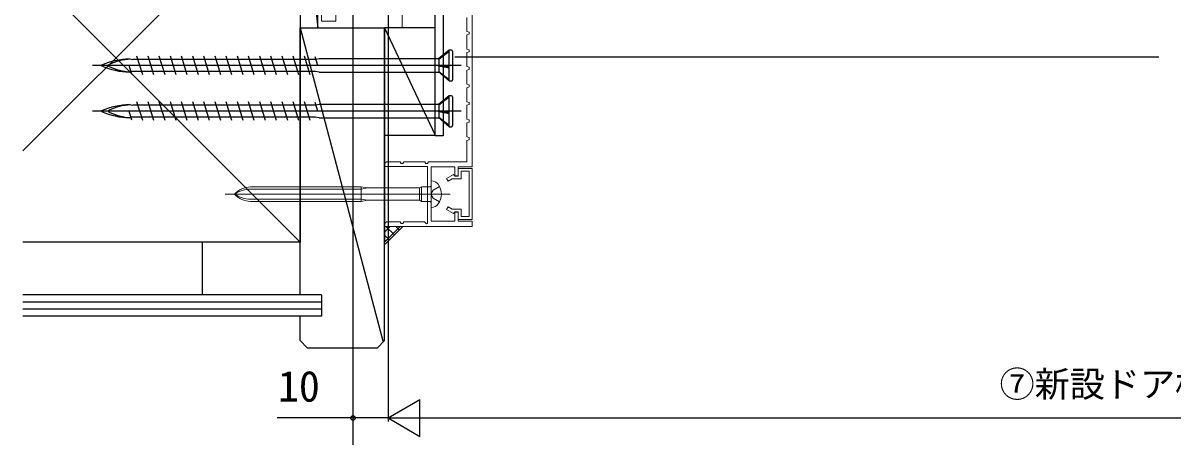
# Model space of a CAD drawing. Units: millimetres, scale not verified. Extents: x -525 to 525, y -783 to 779.
# Drawn here: x -323.2 to 4.4, y 131.4 to 249.2 of the extents above; entities that cross this region are included whole.
import ezdxf
from ezdxf.enums import TextEntityAlignment as Align

# ---------------------------------------------------------------- set-up
doc = ezdxf.new("R2010")
doc.units = ezdxf.units.MM
doc.header["$LTSCALE"] = 4
doc.layers.add('0-3_YKK_11', color=211, linetype='Continuous', lineweight=18)
doc.layers.add('0-4_YKK_11E', color=7, linetype='Continuous', lineweight=18)
for name, color, linetype in [('0-6_YKK_13', 4, 'Continuous'), ('0-7_YKK_D', 6, 'Continuous'), ('0-9_YSS_K', 3, 'Continuous'), ('0-A_YSS_KE', 3, 'Continuous')]:
    doc.layers.add(name, color=color, linetype=linetype)
doc.styles.add('ＭＳ ゴシック', font='')
doc.styles.get('ＭＳ ゴシック').set_extended_font_data('MS Gothic')

msp = doc.modelspace()

# ---------------------------------------------------------------- linework, layer by layer
at = {"layer": '0-3_YKK_11', "color": 30}
msp.add_line((-195.229, 256.343), (-195.229, 208.343), dxfattribs=at)
at = {"layer": '0-3_YKK_11', "color": 7}
for p, q in [((-206.88, 204.343), (-206.929, 204.343)), ((-201.554, 200.543), (-265.587, 200.543)), ((-210.249, 198.793), (-210.249, 202.293)), ((-226.929, 198.493), (-258.413, 198.493))]:
    msp.add_line(p, q, dxfattribs=at)
at = {"layer": '0-3_YKK_11', "color": 30}
for points in [[(-219.873, 209.461), (-219.729, 209.743), (-215.729, 209.743), (-215.474, 209.243), (-214.984, 209.243), (-214.729, 209.743), (-208.729, 209.743), (-208.474, 209.243), (-207.984, 209.243), (-207.729, 209.743), (-196.829, 209.743), (-196.829, 215.843), (-196.129, 216.04), (-196.129, 216.646), (-196.829, 216.843), (-196.829, 220.843), (-196.129, 221.04), (-196.129, 221.646), (-196.829, 221.843), (-196.829, 225.843), (-196.129, 226.04), (-196.129, 226.646), (-196.829, 226.843), (-196.829, 230.843), (-196.129, 231.04), (-196.129, 231.646), (-196.829, 231.843), (-196.829, 235.843), (-196.129, 236.04), (-196.129, 236.646), (-196.829, 236.843), (-196.829, 240.843), (-196.129, 241.04), (-196.129, 241.646), (-196.829, 241.843), (-196.829, 245.843), (-196.129, 246.04), (-196.129, 246.646), (-196.829, 246.843), (-196.829, 250.843)], [(-220.229, 208.443), (-220.229, 209.243), (-219.873, 209.461)], [(-219.873, 192.361), (-219.729, 192.643), (-215.729, 192.643), (-215.474, 192.143), (-214.984, 192.143), (-214.729, 192.643), (-208.812, 192.643), (-208.276, 192.107), (-208.029, 192.209), (-208.029, 208.443), (-220.229, 208.443)], [(-195.229, 208.343), (-199.229, 208.343), (-199.229, 205.643), (-200.229, 205.643), (-200.229, 208.343), (-206.929, 208.343), (-206.929, 192.843), (-200.229, 192.843), (-200.229, 195.543), (-199.229, 195.543), (-199.229, 192.843), (-195.229, 192.843), (-195.229, 191.343), (-220.229, 191.343)], [(-220.229, 191.343), (-220.229, 192.143), (-219.873, 192.361)]]:
    msp.add_lwpolyline(points, dxfattribs=at)
msp.add_lwpolyline([(-195.229, 207.843), (-195.229, 193.343), (-199.229, 193.343), (-199.229, 195.443), (-200.329, 195.443), (-200.545, 195.069), (-202.529, 196.215), (-202.129, 196.908), (-200.977, 196.243), (-198.429, 196.243), (-198.429, 194.143), (-196.129, 194.143), (-196.129, 207.043), (-198.429, 207.043), (-198.429, 204.943), (-200.977, 204.943), (-202.129, 204.277), (-202.529, 204.97), (-200.545, 206.116), (-200.329, 205.743), (-199.229, 205.743), (-199.229, 207.843)], close=True, dxfattribs=at)
at = {"layer": '0-3_YKK_11', "color": 7}
for points in [[(-206.929, 204.343), (-206.929, 196.743), (-206.88, 196.743)], [(-258.413, 202.593), (-226.929, 202.593), (-225.129, 202.293), (-210.249, 202.293), (-209.729, 202.593), (-209.729, 198.493), (-207.229, 198.493), (-206.929, 198.193)], [(-226.929, 202.593), (-226.929, 198.493), (-225.129, 198.793), (-226.929, 199.093), (-258.413, 199.093)], [(-258.413, 201.993), (-226.929, 201.993), (-225.129, 202.293)], [(-206.929, 202.893), (-207.229, 202.593), (-209.729, 202.593)], [(-204.538, 202.693), (-206.389, 201.688), (-206.997, 200.543), (-206.389, 199.398), (-204.538, 198.393)], [(-225.129, 198.793), (-210.249, 198.793), (-209.729, 198.493)]]:
    msp.add_lwpolyline(points, dxfattribs=at)
for centre, radius, start, end in [((-206.88, 201.943), 2.4, 35.68536, 90), ((-208.829, 200.543), 4.8, 324.31464, 35.68536), ((-258.413, 196.593), 6, 90, 138.82712), ((-258.413, 194.234), 7.759, 90, 125.59896), ((-258.413, 204.493), 6, 221.1729, 270.00002), ((-258.413, 206.851), 7.759, 234.40101, 270.00002), ((-206.88, 199.143), 2.4, 270.00002, 324.31464)]:
    msp.add_arc(centre, radius, start, end, dxfattribs=at)
at = {"layer": '0-4_YKK_11E', "color": 4}
msp.add_lwpolyline([(-234.129, 291.843), (-234.129, 249.743), (-238.229, 249.743), (-238.229, 252.843), (-239.229, 252.843), (-239.229, 247.843), (-215.229, 247.843), (-215.229, 253.843), (-216.229, 253.843)], dxfattribs=at)
at = {"layer": '0-6_YKK_13'}
for p, q in [((-289.133, 234.493), (-290.775, 239.793)), ((-285.953, 234.493), (-287.595, 239.793)), ((-282.773, 234.493), (-284.415, 239.793)), ((-279.593, 234.493), (-281.235, 239.793)), ((-276.413, 234.493), (-278.055, 239.793)), ((-273.233, 234.493), (-274.875, 239.793)), ((-270.053, 234.493), (-271.695, 239.793)), ((-266.873, 234.493), (-268.515, 239.793)), ((-263.693, 234.493), (-265.335, 239.793)), ((-260.513, 234.493), (-262.155, 239.793)), ((-257.333, 234.493), (-258.975, 239.793)), ((-254.153, 234.493), (-255.795, 239.793)), ((-250.973, 234.493), (-252.615, 239.793)), ((-247.793, 234.493), (-249.435, 239.793)), ((-244.613, 234.493), (-246.255, 239.793)), ((-241.433, 234.493), (-243.075, 239.793)), ((-239.198, 237.143), (-239.975, 239.653)), ((-201.784, 241.543), (-204.9, 239.043)), ((-201.784, 241.166), (-204.728, 238.892)), ((-201.784, 232.743), (-201.784, 241.543)), ((-201.184, 241.543), (-201.784, 241.543)), ((-200.884, 241.243), (-200.884, 233.043)), ((0.367, 239.498), (-200.229, 239.498)), ((-198.384, 237.143), (-303.384, 237.143)), ((-292.233, 234.632), (-293.011, 237.143)), ((-292.884, 239.043), (-291.935, 238.817)), ((-239.716, 238.817), (-291.935, 238.817)), ((-238.884, 239.043), (-239.723, 238.838)), ((-204.9, 239.043), (-238.884, 239.043)), ((-204.9, 239.043), (-204.728, 238.892)), ((-204.9, 237.199), (-201.784, 236.673)), ((-204.728, 236.973), (-204.9, 237.199)), ((-204.728, 237.189), (-204.9, 237.199)), ((-204.728, 238.892), (-204.728, 237.189)), ((-201.784, 236.749), (-204.728, 237.189)), ((-201.784, 236.43), (-204.728, 236.973)), ((-204.728, 236.973), (-204.728, 235.351)), ((-292.884, 235.243), (-292.451, 235.336)), ((-241.735, 235.468), (-292.492, 235.468)), ((-239.9, 235.468), (-241.735, 235.468)), ((-238.884, 235.243), (-239.9, 235.468)), ((-238.884, 235.243), (-204.763, 235.243)), ((-201.784, 232.743), (-204.9, 235.358)), ((-204.728, 235.351), (-204.9, 235.358)), ((-201.784, 233.059), (-204.728, 235.351)), ((-201.784, 232.743), (-201.184, 232.743)), ((-289.133, 221.493), (-290.775, 226.793)), ((-285.953, 221.493), (-287.595, 226.793)), ((-282.773, 221.493), (-284.415, 226.793)), ((-279.593, 221.493), (-281.235, 226.793)), ((-276.413, 221.493), (-278.055, 226.793)), ((-273.233, 221.493), (-274.875, 226.793)), ((-270.053, 221.493), (-271.695, 226.793)), ((-266.873, 221.493), (-268.515, 226.793)), ((-263.693, 221.493), (-265.335, 226.793)), ((-260.513, 221.493), (-262.155, 226.793)), ((-257.333, 221.493), (-258.975, 226.793)), ((-254.153, 221.493), (-255.795, 226.793)), ((-250.973, 221.493), (-252.615, 226.793)), ((-247.793, 221.493), (-249.435, 226.793)), ((-244.613, 221.493), (-246.255, 226.793)), ((-241.433, 221.493), (-243.075, 226.793)), ((-239.198, 224.143), (-239.975, 226.653)), ((-201.784, 228.543), (-204.9, 226.043)), ((-201.784, 228.166), (-204.728, 225.892)), ((-201.784, 219.743), (-201.784, 228.543)), ((-201.184, 228.543), (-201.784, 228.543)), ((-200.884, 228.243), (-200.884, 220.043)), ((-198.384, 224.143), (-303.384, 224.143)), ((-292.233, 221.632), (-293.011, 224.143)), ((-292.884, 226.043), (-291.935, 225.817)), ((-239.716, 225.817), (-291.935, 225.817)), ((-238.884, 226.043), (-239.723, 225.838)), ((-204.9, 226.043), (-238.884, 226.043)), ((-204.9, 226.043), (-204.728, 225.892)), ((-204.9, 224.199), (-201.784, 223.673)), ((-204.728, 223.973), (-204.9, 224.199)), ((-204.728, 224.189), (-204.9, 224.199)), ((-204.728, 225.892), (-204.728, 224.189)), ((-201.784, 223.749), (-204.728, 224.189)), ((-201.784, 223.43), (-204.728, 223.973)), ((-204.728, 223.973), (-204.728, 222.351)), ((-292.884, 222.243), (-292.451, 222.336)), ((-241.735, 222.468), (-292.492, 222.468)), ((-239.9, 222.468), (-241.735, 222.468)), ((-238.884, 222.243), (-239.9, 222.468)), ((-238.884, 222.243), (-204.763, 222.243)), ((-201.784, 219.743), (-204.9, 222.358)), ((-204.728, 222.351), (-204.9, 222.358)), ((-201.784, 220.059), (-204.728, 222.351)), ((-201.784, 219.743), (-201.184, 219.743))]:
    msp.add_line(p, q, dxfattribs=at)
msp.add_lwpolyline([(-203.529, 253.843), (-203.529, 217.143), (-205.829, 217.143), (-205.829, 253.843), (-219.229, 253.843)], dxfattribs=at)
for centre, radius, start, end in [((-201.184, 241.243), 0.3, 0, 90), ((-300.767, 237.143), 0.117, 117.35017, 242.64983), ((-291.938, 216.427), 22.635, 92.39615, 113.10664), ((-291.938, 257.858), 22.635, 246.89336, 267.60385), ((-298.572, 237.143), 0.312, 116.38444, 243.61556), ((-291.381, 221.258), 17.748, 93.82521, 114.39311), ((-291.381, 253.027), 17.748, 245.60689, 266.19629), ((-201.184, 233.043), 0.3, 270, 0), ((-201.184, 228.243), 0.3, 0, 90), ((-300.767, 224.143), 0.117, 117.35017, 242.64983), ((-291.938, 203.427), 22.635, 92.39615, 113.10664), ((-291.938, 244.858), 22.635, 246.89336, 267.60385), ((-298.572, 224.143), 0.312, 116.38444, 243.61556), ((-291.381, 208.258), 17.748, 93.82521, 114.39311), ((-291.381, 240.027), 17.748, 245.60689, 266.19629), ((-201.184, 220.043), 0.3, 270, 0)]:
    msp.add_arc(centre, radius, start, end, dxfattribs=at)
at = {"layer": '0-7_YKK_D'}
for p, q in [((-229.229, 256.543), (-229.229, 135.843)), ((-219.229, 255.843), (-219.229, 135.843)), ((-219.229, 255.343), (-219.229, 135.843)), ((-229.229, 248.743), (-229.229, 115.843)), ((-219.229, 136.843), (-210.136, 142.093)), ((-210.136, 131.593), (-210.136, 142.093)), ((-219.229, 136.843), (-210.136, 131.593)), ((-219.229, 136.843), (-201.043, 136.843)), ((-208.729, 136.843), (211.271, 136.843))]:
    msp.add_line(p, q, dxfattribs=at)
msp.add_lwpolyline([(-219.229, 136.843), (-229.229, 136.843), (-250.779, 136.843)], dxfattribs=at)
msp.add_circle((-229.229, 136.843), 0.637, dxfattribs=at)
at = {"layer": '0-9_YSS_K'}
for p, q in [((-244.229, 291.843), (-323.229, 212.843)), ((-244.229, 291.842), (-239.229, 247.842)), ((-244.229, 186.843), (-323.229, 265.843)), ((-244.229, 171.842), (-244.229, 247.842)), ((-244.229, 247.842), (-220.229, 247.842)), ((-244.229, 247.842), (-220.647, 158.425)), ((-220.229, 247.843), (-205.829, 217.343)), ((-220.229, 247.842), (-220.229, 186.842)), ((-220.229, 158.842), (-220.229, 247.842)), ((-220.029, 186.342), (-215.029, 191.342)), ((-220.029, 189.902), (-218.589, 191.342)), ((-220.029, 187.074), (-215.76, 191.342)), ((-217.433, 188.938), (-219.837, 191.342)), ((-216.019, 190.352), (-217.009, 191.342)), ((-244.229, 186.842), (-323.229, 186.842)), ((-272.229, 186.842), (-272.229, 171.842)), ((-218.847, 187.524), (-220.029, 188.706)), ((-238.229, 171.842), (-323.229, 171.842)), ((-238.229, 171.842), (-238.229, 165.842)), ((-238.229, 169.842), (-323.229, 169.842)), ((-238.229, 167.842), (-323.229, 167.842)), ((-238.229, 165.842), (-323.229, 165.842)), ((-244.229, 158.842), (-244.229, 165.842)), ((-244.229, 158.842), (-242.229, 156.842)), ((-220.229, 158.842), (-222.229, 156.842)), ((-242.229, 156.842), (-222.229, 156.842))]:
    msp.add_line(p, q, dxfattribs=at)
for points in [[(-244.229, 247.842), (-239.229, 247.842), (-239.229, 291.842), (-244.229, 291.842)], [(-205.829, 247.843), (-220.229, 247.843), (-220.229, 217.343), (-205.829, 217.343)]]:
    msp.add_lwpolyline(points, close=True, dxfattribs=at)
at = {"layer": '0-A_YSS_KE'}
msp.add_lwpolyline([(-323.229, 291.843), (-244.229, 291.843), (-244.229, 186.843), (-323.229, 186.843)], dxfattribs=at)

# ---------------------------------------------------------------- texts
at = {"layer": '0-7_YKK_D', "style": 'ＭＳ ゴシック'}
for s, height, p in [('⑦新設ドア枠W', 7.331, (-45.008, 140.604)), ('10', 8.798, (-250.62, 138.843))]:
    msp.add_text(s, height=height, dxfattribs=at).set_placement(p, align=Align.BOTTOM_LEFT)

doc.saveas('drawing.dxf')
